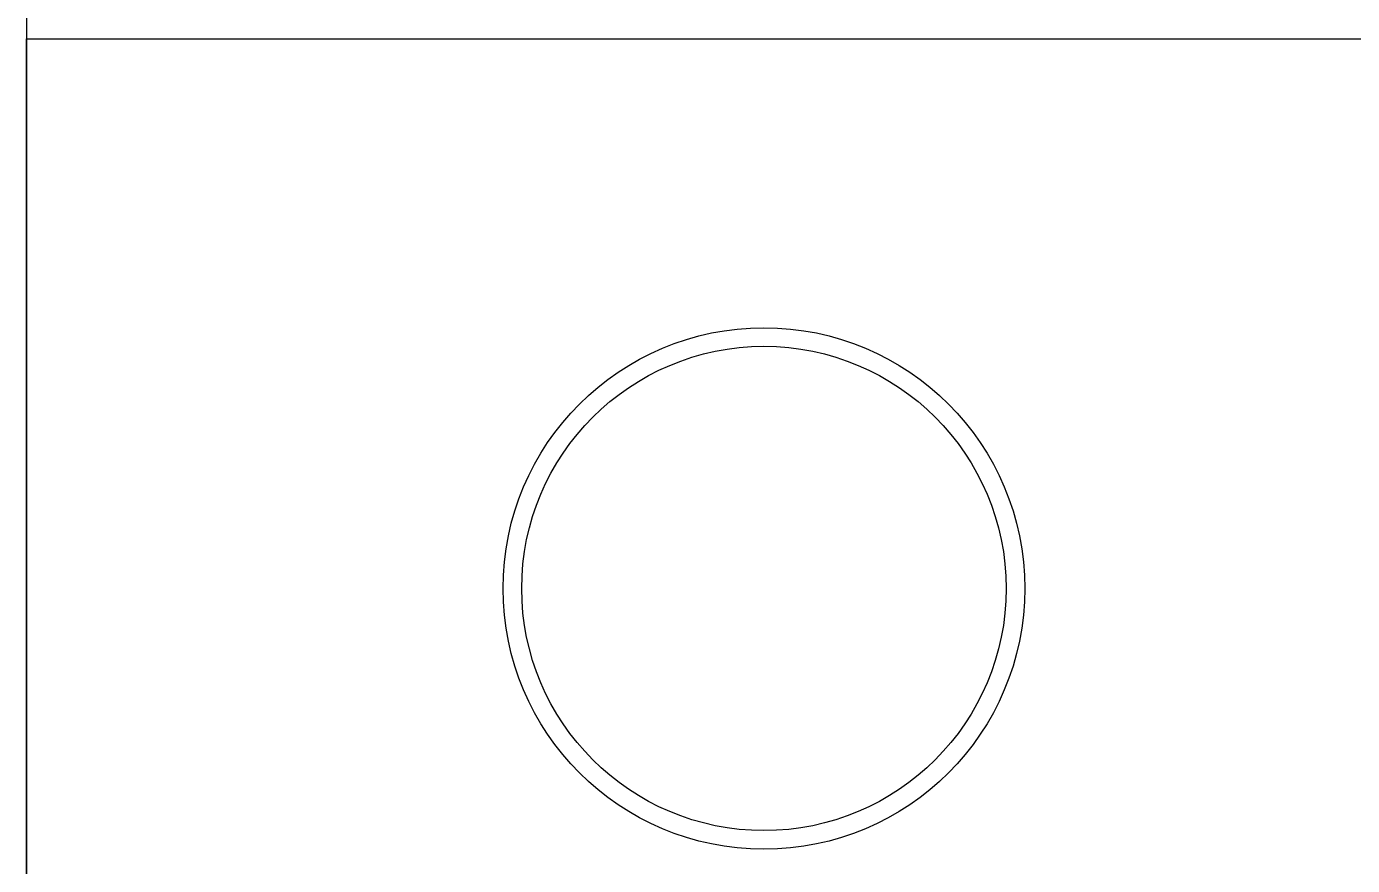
# Model space of a CAD drawing. Header units: millimetres. Extents: x -2143172 to 5255, y -610845 to 279739.
# Drawn here: x -1239891 to -1239179, y -25209 to -24758 of the extents above; entities that cross this region are included whole.
import ezdxf

# ---------------------------------------------------------------- set-up
doc = ezdxf.new("R2010")
doc.units = ezdxf.units.MM
doc.header["$LTSCALE"] = 30
doc.layers.get('0').update_dxf_attribs({"lineweight": 5})
for name, color, linetype, lineweight in [('72_EGR_BASE_TEXT', 7, 'Continuous', 5), ('LOADING', 163, 'Continuous', 5), ('NEW', 1, 'Continuous', 5), ('Walls', 32, 'Continuous', 5)]:
    doc.layers.add(name, color=color, linetype=linetype, lineweight=lineweight)
doc.styles.add('X3G_ENTITY_9EC9', font='swisscl.ttf', dxfattribs={"height": 0.2})

# ---------------------------------------------------------------- blocks, each defined once
blk = doc.blocks.new('*X49')
at = {"color": 0}
for p, q in [((13, 1), (13, 1)), ((13, 1), (13, 1)), ((13, 1), (13, 1)), ((13, 1), (13, 1)), ((13, 1), (13, 1)), ((13, 1), (13, 1)), ((13, 1), (13, 1)), ((13, 1), (13, 1)), ((13, 1), (13, 1)), ((13, 1), (13, 1)), ((13, 1), (13, 1)), ((13, 1), (13, 1)), ((13, 1), (13, 1)), ((13, 1), (13, 1)), ((13, 1), (13, 1)), ((13, 1), (14, 1)), ((13, 1), (14, 1)), ((13, 1), (14, 1)), ((13, 1), (13, 1)), ((13, 1), (13, 1)), ((13, 1), (13, 1)), ((13, 1), (13, 1)), ((13, 1), (13, 1)), ((13, 1), (13, 1)), ((13, 1), (13, 1)), ((13, 1), (13, 1)), ((13, 1), (13, 1)), ((13, 1), (13, 1)), ((13, 1), (13, 1)), ((13, 1), (13, 1)), ((13, 1), (13, 1)), ((13, 1), (13, 1)), ((13, 1), (13, 1)), ((13, 1), (13, 1)), ((13, 1), (13, 1)), ((13, 1), (13, 1)), ((13, 1), (13, 1)), ((13, 1), (13, 1)), ((13, 1), (13, 1)), ((13, 1), (13, 1)), ((13, 1), (13, 1)), ((13, 1), (13, 1)), ((13, 1), (13, 1)), ((13, 1), (13, 1)), ((13, 1), (13, 1)), ((13, 1), (13, 1)), ((13, 1), (13, 1)), ((13, 1), (13, 1)), ((13, 1), (13, 1)), ((13, 1), (13, 1)), ((13, 1), (13, 1)), ((13, 1), (13, 1)), ((13, 1), (13, 1)), ((13, 1), (13, 1)), ((13, 1), (13, 1)), ((13, 1), (13, 1)), ((13, 1), (13, 1)), ((13, 1), (13, 1)), ((13, 1), (13, 1)), ((13, 1), (13, 1)), ((13, 1), (13, 1)), ((13, 1), (13, 1)), ((13, 1), (13, 1)), ((13, 1), (13, 1)), ((13, 1), (13, 1)), ((13, 1), (13, 1)), ((13, 1), (13, 1)), ((13, 1), (13, 1)), ((13, 1), (13, 1)), ((13, 1), (13, 1)), ((13, 1), (13, 1)), ((13, 1), (13, 1)), ((13, 1), (13, 1)), ((13, 1), (13, 1)), ((13, 1), (13, 1)), ((13, 1), (13, 1)), ((13, 1), (13, 1)), ((13, 1), (13, 1)), ((13, 1), (13, 1)), ((13, 1), (13, 1)), ((13, 1), (13, 1)), ((13, 1), (13, 1)), ((13, 1), (13, 1)), ((13, 1), (13, 1)), ((13, 1), (13, 1)), ((13, 1), (13, 1)), ((13, 1), (13, 1)), ((13, 1), (13, 1)), ((13, 1), (13, 1)), ((13, 1), (13, 1)), ((13, 1), (13, 1)), ((13, 1), (13, 1)), ((13, 1), (13, 1)), ((13, 1), (13, 1)), ((13, 1), (13, 1)), ((13, 1), (13, 1)), ((13, 1), (13, 1)), ((13, 1), (13, 1)), ((13, 1), (13, 1)), ((13, 1), (13, 1)), ((13, 1), (13, 1)), ((13, 1), (13, 1)), ((13, 1), (13, 1)), ((13, 1), (13, 1)), ((13, 1), (13, 1)), ((13, 1), (13, 1)), ((13, 1), (13, 1)), ((13, 1), (13, 1)), ((13, 1), (13, 1)), ((13, 1), (13, 1)), ((13, 1), (13, 1)), ((13, 1), (13, 1)), ((13, 1), (13, 1)), ((13, 1), (13, 1)), ((13, 1), (13, 1)), ((13, 1), (13, 1)), ((13, 1), (13, 1)), ((13, 1), (13, 1)), ((13, 1), (13, 1)), ((13, 1), (13, 1)), ((13, 1), (13, 1)), ((13, 1), (13, 1)), ((13, 1), (13, 1)), ((13, 1), (14, 1)), ((13, 0), (13, 0)), ((13, 0), (13, 0)), ((13, 0), (13, 0)), ((13, 0), (13, 0)), ((13, 0), (13, 0)), ((13, 0), (13, 0)), ((13, 0), (13, 0)), ((13, 0), (13, 0)), ((13, 0), (13, 0)), ((13, 0), (13, 0)), ((13, 0), (13, 0)), ((13, 0), (13, 0)), ((13, 0), (13, 0)), ((13, 0), (13, 0)), ((13, 0), (13, 0)), ((13, 0), (13, 0)), ((13, 0), (13, 0)), ((13, 0), (13, 0)), ((13, 0), (13, 0)), ((13, 0), (13, 0)), ((13, 0), (13, 0)), ((13, 0), (13, 0)), ((13, 0), (13, 0)), ((13, 0), (13, 0)), ((13, 0), (13, 0)), ((13, 0), (13, 0)), ((13, 0), (13, 0)), ((13, 0), (13, 0)), ((13, 0), (13, 0)), ((13, 0), (13, 0)), ((13, 0), (13, 0)), ((13, 0), (13, 0)), ((13, 0), (13, 0)), ((13, 0), (13, 0)), ((13, 0), (13, 0)), ((13, 0), (13, 0)), ((13, 0), (13, 0)), ((13, 0), (13, 0)), ((13, 0), (13, 0)), ((13, 0), (13, 0)), ((13, 0), (13, 0)), ((13, 0), (13, 0)), ((13, 0), (13, 0)), ((13, 0), (13, 0)), ((13, 0), (13, 0)), ((13, 0), (13, 0)), ((13, 0), (13, 0)), ((13, 0), (13, 0)), ((13, 0), (14, 0)), ((13, 0), (14, 0)), ((13, 0), (13, 0)), ((13, 0), (14, 0)), ((14, 1), (14, 1)), ((14, 1), (14, 1)), ((14, 1), (14, 1)), ((14, 1), (14, 1)), ((14, 1), (14, 1)), ((14, 1), (14, 1)), ((14, 1), (14, 1)), ((14, 1), (14, 1)), ((14, 1), (14, 1)), ((14, 1), (14, 1)), ((14, 1), (14, 1)), ((14, 1), (14, 1)), ((14, 1), (14, 1)), ((14, 1), (14, 1)), ((14, 1), (14, 1)), ((14, 1), (14, 1)), ((14, 1), (14, 1)), ((14, 1), (14, 1)), ((14, 1), (14, 1)), ((14, 1), (14, 1)), ((14, 1), (14, 1)), ((14, 1), (14, 1)), ((14, 1), (14, 1)), ((14, 1), (14, 1)), ((14, 1), (14, 1)), ((14, 1), (14, 1)), ((14, 1), (14, 1)), ((14, 1), (14, 1)), ((14, 1), (14, 1)), ((14, 1), (14, 1)), ((14, 1), (14, 1)), ((14, 1), (14, 1)), ((14, 1), (14, 1)), ((14, 1), (14, 1)), ((14, 1), (14, 1)), ((14, 1), (14, 1)), ((14, 1), (14, 1)), ((14, 1), (14, 1)), ((14, 1), (14, 1)), ((14, 1), (14, 1)), ((14, 1), (14, 1)), ((14, 1), (14, 1)), ((14, 1), (14, 1)), ((14, 1), (14, 1)), ((14, 1), (14, 1)), ((14, 1), (14, 1)), ((14, 1), (14, 1)), ((14, 1), (14, 1)), ((14, 1), (14, 1)), ((14, 1), (14, 1)), ((14, 1), (14, 1)), ((14, 1), (14, 1)), ((14, 1), (14, 1)), ((14, 1), (14, 1)), ((14, 1), (14, 1)), ((14, 1), (14, 1)), ((14, 1), (14, 1)), ((14, 1), (14, 1)), ((14, 1), (14, 1)), ((14, 1), (14, 1)), ((14, 1), (14, 1)), ((14, 1), (14, 1)), ((14, 1), (14, 1)), ((14, 1), (14, 1)), ((14, 1), (14, 1)), ((14, 1), (14, 1)), ((14, 1), (14, 1)), ((14, 1), (14, 1)), ((14, 1), (14, 1)), ((14, 1), (14, 1)), ((14, 1), (14, 1)), ((14, 1), (14, 1)), ((14, 1), (14, 1)), ((14, 1), (14, 1)), ((14, 1), (14, 1)), ((14, 1), (14, 1)), ((14, 1), (14, 1)), ((14, 1), (14, 1)), ((14, 1), (14, 1)), ((14, 1), (14, 1)), ((14, 1), (14, 1)), ((14, 1), (14, 1)), ((14, 1), (14, 1)), ((14, 1), (14, 1)), ((14, 1), (14, 1)), ((14, 1), (14, 1)), ((14, 1), (14, 1)), ((14, 1), (14, 1)), ((14, 1), (14, 1)), ((14, 1), (14, 1)), ((14, 1), (14, 1)), ((14, 1), (14, 1)), ((14, 1), (14, 1)), ((14, 1), (14, 1)), ((14, 0), (14, 0)), ((14, 0), (14, 0)), ((14, 0), (14, 0)), ((14, 0), (14, 0)), ((14, 0), (14, 0)), ((14, 0), (14, 0)), ((14, 0), (14, 0)), ((14, 0), (14, 0)), ((14, 0), (14, 0)), ((14, 0), (14, 0)), ((14, 0), (14, 0)), ((14, 0), (14, 0)), ((14, 0), (14, 0)), ((14, 0), (14, 0)), ((14, 0), (14, 0)), ((14, 0), (14, 0)), ((14, 0), (14, 0)), ((14, 0), (14, 0)), ((14, 0), (14, 0)), ((14, 0), (14, 0)), ((14, 0), (14, 0)), ((14, 0), (14, 0)), ((14, 0), (14, 0)), ((14, 0), (14, 0)), ((14, 0), (14, 0)), ((14, 0), (14, 0)), ((14, 0), (14, 0)), ((14, 0), (14, 0)), ((14, 0), (14, 0)), ((14, 0), (14, 0)), ((14, 0), (14, 0)), ((14, 0), (14, 0)), ((14, 0), (14, 0)), ((14, 0), (14, 0)), ((14, 0), (14, 0)), ((14, 0), (14, 0)), ((14, 0), (14, 0)), ((14, 0), (14, 0)), ((14, 0), (14, 0)), ((14, 0), (14, 0)), ((14, 0), (14, 0)), ((14, 0), (14, 0)), ((14, 0), (14, 0)), ((14, 0), (14, 0)), ((14, 0), (14, 0)), ((14, 0), (14, 0)), ((14, 0), (14, 0)), ((14, 0), (14, 0)), ((13, 0), (13, 0)), ((13, 0), (14, 0)), ((13, 0), (13, 0)), ((13, 0), (14, 0)), ((13, 0), (13, 0)), ((13, 0), (14, 0)), ((13, 0), (13, 0)), ((13, 0), (13, 0)), ((13, 0), (13, 0)), ((13, 0), (13, 0)), ((13, 0), (14, 0)), ((13, 0), (13, 0)), ((13, 0), (14, 0)), ((13, 0), (13, 0)), ((13, 0), (14, 0)), ((13, 0), (13, 0)), ((13, 0), (14, 0)), ((13, 0), (13, 0)), ((13, 0), (14, 0)), ((13, 0), (13, 0)), ((13, 0), (14, 0)), ((13, 0), (13, 0)), ((13, 0), (14, 0)), ((13, 0), (13, 0)), ((13, 0), (13, 0)), ((13, 0), (13, 0)), ((13, 0), (14, 0)), ((13, 0), (13, 0)), ((13, 0), (14, 0)), ((13, 0), (13, 0)), ((13, 0), (14, 0)), ((13, 0), (13, 0)), ((13, 0), (14, 0)), ((13, 0), (13, 0)), ((13, 0), (13, 0)), ((13, 0), (13, 0)), ((13, 0), (13, 0)), ((13, 0), (13, 0)), ((13, 0), (13, 0)), ((13, 0), (13, 0)), ((13, 0), (13, 0)), ((13, 0), (13, 0)), ((13, 0), (13, 0)), ((13, 0), (13, 0)), ((13, 0), (13, 0)), ((13, 0), (13, 0)), ((13, 0), (13, 0)), ((13, 0), (13, 0)), ((13, 0), (13, 0)), ((13, 0), (13, 0)), ((13, 0), (13, 0)), ((13, 0), (13, 0)), ((13, 0), (13, 0)), ((13, 0), (13, 0)), ((13, 0), (13, 0)), ((13, 0), (13, 0)), ((13, 0), (13, 0)), ((13, 0), (13, 0)), ((13, 0), (13, 0)), ((13, 0), (13, 0)), ((13, 0), (13, 0)), ((13, 0), (13, 0)), ((13, 0), (13, 0)), ((13, 0), (13, 0)), ((13, -1), (13, -1)), ((13, -1), (13, -1)), ((13, -1), (13, -1)), ((13, -1), (13, -1)), ((13, -1), (13, -1)), ((13, -1), (14, -1)), ((13, -1), (13, -1)), ((14, 0), (14, 0)), ((14, 0), (14, 0)), ((14, 0), (14, 0)), ((14, 0), (14, 0)), ((14, 0), (14, 0)), ((14, 0), (14, 0)), ((14, 0), (14, 0)), ((14, 0), (14, 0)), ((14, 0), (14, 0)), ((14, 0), (14, 0)), ((14, 0), (14, 0)), ((14, 0), (14, 0)), ((14, 0), (14, 0)), ((14, 0), (14, 0)), ((14, 0), (14, 0)), ((13, 0), (14, 0)), ((14, 0), (14, 0)), ((14, 0), (14, 0)), ((14, 0), (14, 0)), ((14, 0), (14, 0)), ((14, 0), (14, 0)), ((14, 0), (14, 0)), ((14, 0), (14, 0)), ((14, 0), (14, 0)), ((14, 0), (14, 0)), ((14, 0), (14, 0)), ((14, 0), (14, 0)), ((14, 0), (14, 0)), ((14, 0), (14, 0)), ((14, 0), (14, 0)), ((14, 0), (14, 0)), ((14, 0), (14, 0)), ((14, 0), (14, 0)), ((14, 0), (14, 0)), ((14, 0), (14, 0)), ((14, 0), (14, 0)), ((14, 0), (14, 0)), ((14, 0), (14, 0)), ((14, 0), (14, 0)), ((14, 0), (14, 0)), ((14, 0), (14, 0)), ((14, 0), (14, 0)), ((14, 0), (14, 0)), ((14, 0), (14, 0)), ((14, 0), (14, 0)), ((14, 0), (14, 0)), ((14, 0), (14, 0)), ((14, 0), (14, 0)), ((14, 0), (14, 0)), ((14, 0), (14, 0)), ((14, -1), (14, -1)), ((14, -1), (14, -1)), ((14, -1), (14, -1)), ((14, -1), (14, -1)), ((14, -1), (14, -1))]:
    blk.add_line(p, q, dxfattribs=at)
blk = doc.blocks.new('*X48')
at = {"color": 0}
for p, q in [((5, 3), (5, 3)), ((5, 3), (5, 3)), ((5, 3), (5, 3)), ((5, 3), (5, 3)), ((5, 3), (5, 3)), ((5, 3), (5, 3)), ((5, 3), (5, 3)), ((5, 3), (5, 3)), ((5, 3), (5, 3)), ((5, 3), (5, 3)), ((5, 3), (5, 3)), ((5, 3), (5, 3)), ((5, 3), (5, 3)), ((5, 3), (5, 3)), ((5, 3), (5, 3)), ((5, 3), (5, 3)), ((5, 3), (5, 3)), ((5, 3), (5, 3)), ((5, 3), (5, 3)), ((5, 3), (5, 3)), ((5, 3), (5, 3)), ((5, 3), (5, 3)), ((5, 3), (5, 3)), ((5, 3), (5, 3)), ((5, 3), (5, 3)), ((5, 3), (5, 3)), ((5, 3), (5, 3)), ((5, 3), (5, 3)), ((5, 3), (5, 3)), ((5, 3), (5, 3)), ((5, 3), (5, 3)), ((5, 3), (5, 3)), ((5, 3), (5, 3)), ((5, 3), (5, 3)), ((5, 3), (5, 3)), ((5, 3), (5, 3)), ((5, 3), (5, 3)), ((5, 3), (5, 3)), ((5, 3), (5, 3)), ((5, 3), (5, 3)), ((5, 3), (5, 3)), ((5, 3), (5, 3)), ((5, 3), (5, 3)), ((5, 3), (5, 3)), ((5, 3), (5, 3)), ((5, 3), (5, 3)), ((5, 3), (5, 3)), ((5, 3), (5, 3)), ((5, 3), (5, 3)), ((5, 3), (5, 3)), ((5, 3), (5, 3)), ((5, 3), (5, 3)), ((5, 3), (5, 3)), ((5, 3), (5, 3)), ((5, 3), (5, 3)), ((5, 3), (5, 3)), ((5, 3), (5, 3)), ((5, 3), (5, 3)), ((5, 3), (5, 3)), ((5, 3), (5, 3)), ((5, 3), (5, 3)), ((5, 3), (5, 3)), ((5, 3), (5, 3)), ((5, 3), (5, 3)), ((5, 3), (5, 3)), ((5, 3), (5, 3)), ((6, 3), (5, 3)), ((5, 3), (5, 3)), ((6, 3), (5, 3)), ((5, 3), (5, 3)), ((6, 3), (5, 3)), ((5, 3), (5, 3)), ((6, 3), (5, 3)), ((5, 3), (5, 3)), ((5, 3), (5, 3)), ((5, 3), (5, 3)), ((5, 3), (5, 3)), ((5, 3), (5, 3)), ((5, 3), (5, 3)), ((5, 3), (5, 3)), ((5, 3), (5, 3)), ((5, 3), (5, 3)), ((5, 3), (5, 3)), ((5, 3), (5, 3)), ((5, 3), (5, 3)), ((5, 3), (5, 3)), ((5, 3), (5, 3)), ((5, 3), (5, 3)), ((5, 3), (5, 3)), ((5, 3), (5, 3)), ((5, 3), (5, 3)), ((5, 3), (5, 3)), ((5, 3), (5, 3)), ((5, 3), (5, 3)), ((5, 3), (5, 3)), ((5, 3), (5, 3)), ((6, 3), (6, 3)), ((6, 3), (6, 3)), ((6, 3), (6, 3)), ((6, 3), (6, 3)), ((6, 3), (6, 3)), ((6, 3), (6, 3)), ((6, 3), (6, 3)), ((6, 3), (6, 3)), ((6, 3), (6, 3)), ((6, 3), (6, 3)), ((6, 3), (6, 3)), ((6, 3), (6, 3)), ((6, 3), (6, 3)), ((6, 3), (6, 3)), ((6, 3), (6, 3)), ((6, 3), (6, 3)), ((6, 3), (6, 3)), ((6, 3), (6, 3)), ((6, 3), (6, 3)), ((6, 3), (6, 3)), ((6, 3), (6, 3)), ((6, 3), (6, 3)), ((6, 3), (6, 3)), ((6, 3), (6, 3)), ((6, 3), (6, 3)), ((6, 3), (6, 3)), ((6, 3), (6, 3)), ((6, 3), (6, 3)), ((6, 3), (6, 3)), ((6, 3), (6, 3)), ((6, 3), (6, 3)), ((6, 3), (6, 3)), ((6, 3), (6, 3)), ((6, 3), (6, 3)), ((6, 3), (6, 3)), ((6, 3), (6, 3)), ((6, 3), (6, 3)), ((6, 3), (6, 3)), ((6, 3), (6, 3)), ((6, 3), (6, 3)), ((6, 3), (6, 3)), ((6, 3), (6, 3)), ((6, 3), (6, 3)), ((6, 3), (6, 3)), ((6, 3), (6, 3)), ((6, 3), (6, 3)), ((6, 3), (6, 3)), ((6, 3), (6, 3)), ((6, 3), (6, 3)), ((6, 3), (6, 3)), ((6, 3), (6, 3)), ((6, 3), (6, 3)), ((6, 3), (6, 3)), ((6, 3), (6, 3)), ((6, 3), (6, 3)), ((6, 3), (6, 3)), ((6, 3), (6, 3)), ((6, 3), (6, 3)), ((6, 3), (6, 3)), ((6, 3), (6, 3)), ((6, 3), (6, 3)), ((6, 3), (6, 3)), ((6, 3), (6, 3)), ((6, 3), (6, 3)), ((6, 3), (6, 3)), ((6, 3), (6, 3)), ((6, 3), (6, 3)), ((6, 3), (6, 3)), ((6, 3), (6, 3)), ((6, 3), (6, 3)), ((6, 3), (6, 3)), ((6, 3), (6, 3)), ((6, 3), (6, 3)), ((6, 3), (6, 3)), ((6, 3), (6, 3)), ((6, 3), (6, 3)), ((6, 3), (6, 3)), ((6, 3), (6, 3)), ((6, 3), (6, 3)), ((6, 3), (6, 3)), ((6, 3), (6, 3)), ((6, 3), (6, 3)), ((6, 3), (6, 3)), ((6, 3), (6, 3)), ((6, 3), (6, 3)), ((6, 3), (6, 3)), ((6, 3), (6, 3)), ((6, 3), (6, 3)), ((6, 3), (6, 3)), ((6, 3), (6, 3)), ((6, 3), (6, 3)), ((6, 3), (6, 3)), ((6, 3), (6, 3)), ((6, 3), (6, 3)), ((6, 3), (6, 3)), ((6, 3), (6, 3)), ((6, 3), (6, 3)), ((6, 3), (6, 3)), ((6, 3), (6, 3)), ((6, 3), (6, 3)), ((6, 3), (6, 3)), ((6, 3), (6, 3)), ((6, 3), (6, 3)), ((6, 3), (6, 3)), ((6, 3), (6, 3)), ((6, 3), (6, 3)), ((6, 3), (6, 3)), ((6, 3), (6, 3)), ((6, 3), (6, 3)), ((6, 3), (6, 3)), ((6, 3), (6, 3)), ((6, 3), (6, 3)), ((6, 3), (6, 3)), ((6, 3), (6, 3)), ((6, 3), (6, 3)), ((6, 3), (6, 3)), ((6, 3), (6, 3)), ((6, 3), (6, 3)), ((6, 3), (6, 3)), ((6, 3), (6, 3)), ((6, 3), (6, 3)), ((6, 3), (6, 3)), ((6, 3), (6, 3)), ((6, 3), (6, 3)), ((6, 3), (6, 3)), ((6, 3), (6, 3)), ((6, 3), (6, 3)), ((6, 3), (6, 3)), ((6, 3), (6, 3)), ((6, 3), (6, 3)), ((6, 3), (6, 3)), ((6, 3), (6, 3)), ((6, 3), (6, 3)), ((6, 3), (6, 3)), ((6, 3), (6, 3)), ((6, 3), (6, 3)), ((6, 3), (6, 3)), ((6, 3), (6, 3)), ((6, 3), (6, 3)), ((6, 3), (6, 3)), ((6, 3), (6, 3)), ((6, 3), (6, 3)), ((6, 3), (6, 3)), ((6, 3), (6, 3)), ((6, 3), (6, 3)), ((6, 3), (6, 3)), ((6, 3), (6, 3)), ((6, 3), (6, 3)), ((6, 3), (6, 3)), ((6, 3), (6, 3)), ((6, 3), (6, 3)), ((6, 3), (6, 3)), ((6, 3), (6, 3)), ((6, 3), (6, 3)), ((6, 3), (6, 3)), ((6, 3), (6, 3)), ((6, 3), (6, 3)), ((6, 3), (6, 3)), ((6, 3), (6, 3)), ((6, 3), (6, 3)), ((6, 3), (6, 3)), ((6, 3), (6, 3)), ((6, 3), (6, 3)), ((6, 3), (6, 3)), ((6, 3), (6, 3)), ((6, 3), (6, 3)), ((6, 3), (6, 3)), ((6, 3), (6, 3)), ((6, 3), (6, 3)), ((6, 3), (6, 3)), ((6, 3), (6, 3)), ((6, 3), (6, 3)), ((6, 3), (6, 3)), ((6, 3), (6, 3)), ((6, 3), (6, 3)), ((6, 3), (6, 3)), ((6, 3), (6, 3)), ((6, 3), (6, 3)), ((6, 3), (6, 3)), ((6, 3), (6, 3)), ((6, 3), (6, 3)), ((6, 3), (6, 3)), ((6, 3), (6, 3)), ((6, 3), (6, 3)), ((6, 3), (6, 3)), ((6, 3), (6, 3)), ((6, 3), (6, 3)), ((6, 3), (6, 3)), ((6, 3), (6, 3)), ((6, 3), (6, 3)), ((6, 3), (6, 3)), ((6, 3), (6, 3)), ((6, 3), (6, 3)), ((6, 3), (6, 3)), ((6, 3), (6, 3)), ((6, 3), (6, 3)), ((6, 3), (6, 3)), ((6, 3), (6, 3)), ((6, 3), (6, 3)), ((6, 3), (6, 3)), ((6, 3), (6, 3)), ((6, 3), (6, 3)), ((6, 3), (6, 3)), ((6, 3), (6, 3)), ((6, 3), (5, 3)), ((6, 3), (5, 3)), ((6, 3), (5, 3)), ((6, 3), (5, 3)), ((6, 3), (5, 3)), ((6, 3), (6, 3)), ((6, 3), (6, 3)), ((6, 3), (6, 3)), ((6, 3), (6, 3)), ((6, 3), (6, 3)), ((6, 3), (6, 3)), ((6, 3), (6, 3)), ((6, 3), (6, 3)), ((6, 3), (6, 3)), ((6, 3), (6, 3)), ((6, 3), (6, 3)), ((6, 3), (6, 3)), ((6, 3), (6, 3)), ((6, 3), (6, 3)), ((6, 3), (6, 3)), ((6, 3), (6, 3)), ((6, 3), (6, 3)), ((6, 3), (6, 3)), ((6, 3), (6, 3)), ((6, 3), (6, 3)), ((6, 3), (6, 3)), ((6, 3), (6, 3)), ((6, 3), (6, 3)), ((6, 3), (6, 3)), ((6, 3), (6, 3)), ((6, 3), (6, 3)), ((6, 3), (6, 3)), ((6, 3), (6, 3)), ((6, 3), (6, 3)), ((6, 3), (6, 3)), ((6, 3), (6, 3)), ((6, 3), (6, 3)), ((6, 3), (6, 3)), ((6, 3), (6, 3)), ((6, 3), (6, 3)), ((6, 3), (6, 3)), ((6, 3), (6, 3)), ((6, 3), (6, 3)), ((6, 3), (6, 3)), ((6, 3), (6, 3)), ((6, 3), (6, 3)), ((6, 3), (6, 3)), ((6, 3), (6, 3)), ((6, 3), (6, 3)), ((6, 3), (6, 3)), ((6, 3), (6, 3)), ((6, 3), (6, 3)), ((6, 3), (6, 3)), ((6, 3), (6, 3)), ((6, 3), (6, 3)), ((6, 3), (6, 3)), ((6, 3), (6, 3)), ((6, 3), (6, 3)), ((6, 3), (6, 3)), ((6, 3), (6, 3)), ((6, 3), (6, 3)), ((6, 3), (6, 3)), ((6, 3), (6, 3)), ((6, 3), (6, 3)), ((6, 3), (6, 3)), ((6, 3), (6, 3)), ((6, 3), (6, 3)), ((6, 3), (6, 3)), ((6, 3), (6, 3)), ((6, 3), (6, 3)), ((6, 3), (6, 3)), ((6, 3), (6, 3)), ((6, 3), (6, 3)), ((6, 3), (6, 3)), ((6, 3), (6, 3)), ((6, 3), (6, 3)), ((6, 3), (6, 3)), ((6, 3), (6, 3)), ((6, 3), (6, 3)), ((6, 3), (6, 3)), ((6, 3), (6, 3)), ((6, 3), (6, 3)), ((6, 3), (6, 3)), ((6, 3), (6, 3)), ((6, 3), (6, 3)), ((6, 3), (6, 3)), ((6, 3), (6, 3)), ((6, 3), (6, 3)), ((6, 3), (6, 3)), ((6, 3), (6, 3)), ((6, 3), (6, 3)), ((6, 3), (6, 3)), ((6, 3), (6, 3)), ((6, 3), (6, 3)), ((6, 3), (6, 3)), ((6, 3), (6, 3)), ((6, 3), (6, 3)), ((6, 3), (6, 3)), ((6, 3), (6, 3)), ((6, 3), (6, 3)), ((6, 3), (6, 3)), ((6, 3), (6, 3)), ((6, 3), (6, 3)), ((6, 3), (6, 3)), ((6, 3), (6, 3)), ((6, 3), (6, 3)), ((6, 3), (6, 3)), ((6, 3), (6, 3)), ((6, 3), (6, 3)), ((6, 3), (6, 3)), ((6, 3), (6, 3)), ((6, 3), (6, 3)), ((6, 3), (6, 3)), ((6, 3), (6, 3)), ((6, 3), (6, 3)), ((6, 3), (6, 3)), ((6, 3), (6, 3)), ((6, 3), (6, 3)), ((6, 3), (6, 3)), ((6, 3), (6, 3)), ((6, 3), (6, 3)), ((6, 3), (6, 3)), ((6, 3), (6, 3)), ((6, 3), (6, 3)), ((6, 3), (6, 3)), ((6, 3), (6, 3)), ((6, 3), (6, 3)), ((6, 3), (6, 3)), ((6, 3), (6, 3)), ((6, 3), (6, 3)), ((6, 3), (6, 3)), ((6, 3), (6, 3)), ((6, 3), (6, 3)), ((6, 3), (6, 3)), ((6, 3), (6, 3)), ((6, 3), (6, 3)), ((6, 3), (6, 3)), ((6, 3), (6, 3)), ((6, 3), (6, 3)), ((6, 3), (6, 3)), ((6, 3), (6, 3)), ((6, 3), (6, 3)), ((6, 3), (6, 3)), ((6, 3), (6, 3)), ((6, 3), (6, 3)), ((6, 3), (6, 3)), ((6, 3), (6, 3)), ((6, 3), (6, 3)), ((6, 3), (6, 3)), ((6, 3), (6, 3)), ((6, 3), (6, 3)), ((6, 3), (6, 3)), ((6, 3), (6, 3)), ((6, 3), (6, 3)), ((6, 3), (6, 3)), ((6, 3), (6, 3)), ((6, 3), (6, 3)), ((6, 3), (6, 3)), ((6, 3), (6, 3)), ((6, 3), (6, 3)), ((6, 3), (6, 3)), ((6, 3), (6, 3)), ((6, 3), (6, 3)), ((6, 3), (6, 3)), ((6, 3), (6, 3)), ((6, 3), (6, 3)), ((6, 3), (6, 3)), ((6, 3), (6, 3)), ((6, 3), (6, 3)), ((6, 3), (6, 3)), ((6, 3), (6, 3)), ((6, 3), (6, 3)), ((6, 3), (6, 3)), ((6, 3), (6, 3)), ((6, 3), (6, 3)), ((6, 3), (6, 3)), ((6, 3), (6, 3)), ((6, 3), (6, 3)), ((6, 3), (6, 3)), ((6, 3), (6, 3)), ((6, 3), (6, 3)), ((6, 3), (6, 3)), ((6, 3), (6, 3)), ((6, 3), (6, 3)), ((6, 3), (6, 3)), ((6, 3), (6, 3)), ((6, 3), (6, 3)), ((6, 3), (6, 3)), ((6, 3), (6, 3)), ((6, 3), (6, 3)), ((6, 3), (6, 3)), ((6, 3), (6, 3)), ((6, 3), (6, 3)), ((6, 3), (6, 3)), ((6, 3), (6, 3)), ((6, 3), (6, 3)), ((6, 3), (6, 3)), ((6, 3), (6, 3)), ((6, 3), (6, 3)), ((6, 3), (6, 3)), ((6, 3), (6, 3)), ((6, 3), (6, 3)), ((6, 3), (6, 3)), ((6, 3), (6, 3)), ((6, 3), (6, 3)), ((6, 3), (6, 3)), ((6, 3), (6, 3)), ((6, 3), (6, 3)), ((6, 3), (6, 3)), ((6, 3), (6, 3)), ((6, 3), (6, 3)), ((6, 3), (6, 3)), ((6, 3), (6, 3)), ((6, 3), (6, 3)), ((6, 3), (6, 3)), ((6, 3), (6, 3)), ((6, 3), (6, 3)), ((6, 3), (6, 3)), ((6, 3), (6, 3)), ((6, 3), (6, 3)), ((6, 3), (6, 3)), ((6, 3), (6, 3)), ((6, 3), (6, 3)), ((6, 3), (6, 3)), ((6, 3), (6, 3)), ((6, 3), (6, 3)), ((6, 3), (6, 3)), ((6, 3), (6, 3)), ((6, 3), (6, 3)), ((6, 3), (6, 3)), ((6, 3), (6, 3)), ((6, 3), (6, 3)), ((6, 3), (6, 3)), ((6, 3), (6, 3)), ((6, 3), (6, 3)), ((6, 3), (6, 3)), ((6, 3), (6, 3)), ((6, 3), (6, 3)), ((6, 3), (6, 3)), ((6, 3), (6, 3)), ((6, 3), (6, 3)), ((6, 3), (6, 3)), ((6, 3), (6, 3)), ((6, 3), (6, 3)), ((6, 3), (6, 3)), ((6, 3), (6, 3)), ((6, 3), (6, 3)), ((6, 3), (6, 3)), ((6, 3), (6, 3)), ((6, 3), (6, 3)), ((6, 3), (6, 3)), ((6, 3), (6, 3)), ((6, 3), (6, 3)), ((6, 3), (6, 3)), ((6, 3), (6, 3)), ((6, 3), (6, 3)), ((6, 3), (6, 3)), ((6, 3), (6, 3)), ((6, 3), (6, 3)), ((6, 3), (6, 3)), ((6, 3), (6, 3)), ((6, 3), (6, 3)), ((6, 3), (6, 3)), ((6, 3), (6, 3)), ((6, 3), (6, 3)), ((6, 3), (6, 3)), ((6, 3), (6, 3)), ((6, 3), (6, 3)), ((6, 3), (6, 3)), ((6, 3), (6, 3)), ((6, 3), (6, 3)), ((6, 3), (6, 3)), ((6, 3), (6, 3)), ((6, 3), (6, 3)), ((6, 3), (6, 3)), ((6, 3), (6, 3)), ((6, 3), (6, 3)), ((6, 3), (6, 3)), ((6, 3), (6, 3)), ((6, 3), (6, 3)), ((6, 3), (6, 3)), ((6, 3), (6, 3)), ((6, 3), (6, 3)), ((6, 3), (6, 3)), ((6, 3), (6, 3)), ((6, 3), (6, 3)), ((6, 3), (6, 3)), ((6, 3), (6, 3)), ((6, 3), (6, 3)), ((6, 3), (6, 3)), ((6, 3), (6, 3)), ((6, 3), (6, 3)), ((6, 3), (6, 3)), ((6, 3), (6, 3)), ((6, 3), (6, 3)), ((6, 3), (6, 3)), ((6, 3), (6, 3)), ((6, 3), (6, 3)), ((6, 3), (6, 3)), ((6, 3), (6, 3)), ((6, 3), (6, 3)), ((6, 3), (6, 3)), ((6, 3), (6, 3)), ((6, 3), (6, 3)), ((6, 3), (6, 3)), ((6, 3), (6, 3)), ((6, 3), (6, 3)), ((6, 3), (6, 3)), ((6, 3), (6, 3)), ((6, 3), (6, 3)), ((6, 3), (6, 3)), ((6, 3), (6, 3)), ((6, 3), (6, 3)), ((6, 3), (6, 3)), ((6, 3), (6, 3)), ((6, 3), (6, 3)), ((6, 3), (6, 3)), ((6, 3), (6, 3)), ((6, 3), (6, 3)), ((6, 3), (6, 3)), ((6, 3), (6, 3)), ((6, 3), (6, 3))]:
    blk.add_line(p, q, dxfattribs=at)
blk = doc.blocks.new('GF21043-P')
at = {"color": 0}
for p, q in [((0.8, 0.75), (-0.8, 0.75)), ((0.8, 0), (0.8, 0.75))]:
    blk.add_line(p, q, dxfattribs=at)
for points in [[(0.8, 0.75), (0.8, 0.75), (0.8, 0.75), (0.8, 0.75), (0.8, 0.75), (0.8, 0.75), (0.8, 0.75), (0.8, 0.75), (0.8, 0.75), (0.8, 0.75), (0.8, 0.75), (0.8, 0.75), (0.8, 0.75), (0.8, 0.75), (0.8, 0.75), (0.8, 0.75), (0.8, 0.75), (0.8, 0.75), (0.8, 0.75), (0.8, 0.75), (0.8, 0.75), (0.8, 0.75), (0.8, 0.75), (0.8, 0.75), (0.8, 0.75), (0.8, 0.75), (0.8, 0.75), (0.8, 0.75), (0.8, 0.75), (0.8, 0.75), (0.8, 0.75), (0.8, 0.75), (0.8, 0.75), (0.8, 0.75), (0.8, 0.75), (0.8, 0.75), (0.8, 0.75), (0.8, 0.75), (0.8, 0.75), (0.8, 0.75), (0.8, 0.75), (0.8, 0.75), (0.8, 0.75), (0.8, 0.75), (0.8, 0.75), (0.8, 0.75), (0.8, 0.75), (0.8, 0.75), (0.8, 0.75), (0.8, 0.75), (0.8, 0.75), (0.8, 0.75), (0.8, 0.75), (0.8, 0.75), (0.8, 0.75), (0.8, 0.75), (0.8, 0.75), (0.8, 0.75), (0.8, 0.75), (0.8, 0.75), (0.8, 0.75), (0.8, 0.75), (0.8, 0.75), (0.8, 0.75), (0.8, 0.75), (0.8, 0.75), (0.8, 0.75), (0.8, 0.75), (0.8, 0.75), (0.8, 0.75), (0.8, 0.75), (0.8, 0.75), (0.8, 0.75), (0.8, 0.75), (0.8, 0.75), (0.8, 0.75), (0.8, 0.75), (0.8, 0.75), (0.8, 0.75), (0.8, 0.75), (0.8, 0.75), (0.8, 0.75), (0.8, 0.75), (0.8, 0.75), (0.8, 0.75), (0.8, 0.75), (0.8, 0.75), (0.8, 0.75), (0.8, 0.75), (0.8, 0.75), (0.8, 0.75), (0.8, 0.75), (0.8, 0.75), (0.8, 0.75), (0.8, 0.75), (0.8, 0.75), (0.8, 0.75), (0.8, 0.75), (0.8, 0.75), (0.8, 0.75), (0.8, 0.75), (0.8, 0.75), (0.8, 0.75), (0.8, 0.75), (0.8, 0.75), (0.8, 0.75), (0.8, 0.75), (0.8, 0.75), (0.8, 0.75), (0.8, 0.75), (0.8, 0.75), (0.8, 0.75), (0.8, 0.75), (0.8, 0.75), (0.8, 0.75), (0.8, 0.75), (0.8, 0.75), (0.8, 0.75), (0.8, 0.75), (0.8, 0.75), (0.8, 0.75), (0.8, 0.75), (0.8, 0.75), (0.8, 0.75), (0.8, 0.75), (0.8, 0.75), (0.8, 0.75), (0.8, 0.75), (0.8, 0.75), (0.8, 0.75), (0.8, 0.75), (0.8, 0.75), (0.8, 0.75), (0.8, 0.75), (0.8, 0.75), (0.8, 0.75), (0.8, 0.75), (0.8, 0.75), (0.8, 0.75), (0.8, 0.75), (0.8, 0.75), (0.8, 0.75), (0.8, 0.75), (0.8, 0.75), (0.8, 0.75), (0.8, 0.75), (0.8, 0.75), (0.8, 0.75), (0.8, 0.75), (0.8, 0.75), (0.8, 0.75), (0.8, 0.75), (0.8, 0.75), (0.8, 0.75), (0.8, 0.75), (0.8, 0.75), (0.8, 0.75), (0.8, 0.75), (0.8, 0.75), (0.8, 0.75), (0.8, 0.75), (0.8, 0.75), (0.8, 0.75), (0.8, 0.75), (0.8, 0.75), (0.8, 0.75), (0.8, 0.75), (0.8, 0.75), (0.8, 0.75), (0.8, 0.75), (0.8, 0.75), (0.8, 0.75), (0.8, 0.75), (0.8, 0.75), (0.8, 0.75), (0.8, 0.75), (0.8, 0.75), (0.8, 0.75), (0.8, 0.75), (0.8, 0.75), (0.8, 0.75), (0.8, 0.75), (0.8, 0.75), (0.8, 0.75), (0.8, 0.75), (0.8, 0.75), (0.8, 0.75), (0.8, 0.75), (0.8, 0.75), (0.8, 0.75), (0.8, 0.75), (0.8, 0.75), (0.8, 0.75), (0.8, 0.75), (0.8, 0.75), (0.8, 0.75), (0.8, 0.75), (0.8, 0.75), (0.8, 0.75), (0.8, 0.75), (0.8, 0.75), (0.8, 0.75), (0.8, 0.75), (0.8, 0.75), (0.8, 0.75), (0.8, 0.75), (0.8, 0.75), (0.8, 0.75), (0.8, 0.75), (0.8, 0.75), (0.8, 0.75), (0.8, 0.75), (0.8, 0.75), (0.8, 0.75), (0.8, 0.75), (0.8, 0.75), (0.8, 0.75), (0.8, 0.75), (0.8, 0.75), (0.8, 0.75), (0.8, 0.75), (0.8, 0.75), (0.8, 0.75), (0.8, 0.75), (0.8, 0.75), (0.8, 0.75), (0.8, 0.75), (0.8, 0.75), (0.8, 0.75), (0.8, 0.75), (0.8, 0.75), (0.8, 0.75), (0.8, 0.75), (0.8, 0.75), (0.8, 0.75), (0.8, 0.75), (0.8, 0.75), (0.8, 0.75), (0.8, 0.75), (0.8, 0.75), (0.8, 0.75), (0.8, 0.75), (0.8, 0.75), (0.8, 0.75), (0.8, 0.75), (0.8, 0.75), (0.8, 0.75), (0.8, 0.75), (0.8, 0.75), (0.8, 0.75), (0.8, 0.75), (0.8, 0.75), (0.8, 0.75), (0.8, 0.75), (0.8, 0.75), (0.8, 0.75), (0.8, 0.75), (0.8, 0.75), (0.8, 0.75), (0.8, 0.75), (0.8, 0.75), (0.8, 0.75), (0.8, 0.75), (0.8, 0.75), (0.8, 0.75), (0.8, 0.75), (0.8, 0.75), (0.8, 0.75), (0.8, 0.75), (0.8, 0.75), (0.8, 0.75), (0.8, 0.75), (0.8, 0.75), (0.8, 0.75), (0.8, 0.75), (0.8, 0.75), (0.8, 0.75)], [(0.8, 0.75), (0.8, 0.75), (0.8, 0.75), (0.8, 0.75), (0.8, 0.75), (0.8, 0.75), (0.8, 0.75), (0.8, 0.75), (0.8, 0.75), (0.8, 0.75), (0.8, 0.75), (0.8, 0.75), (0.8, 0.75), (0.8, 0.75), (0.8, 0.75), (0.8, 0.75), (0.8, 0.75), (0.8, 0.75), (0.8, 0.75), (0.8, 0.75), (0.8, 0.75), (0.8, 0.75), (0.8, 0.75), (0.8, 0.75), (0.8, 0.75), (0.8, 0.75), (0.8, 0.75), (0.8, 0.75), (0.8, 0.75), (0.8, 0.75), (0.8, 0.75), (0.8, 0.75), (0.8, 0.75), (0.8, 0.75), (0.8, 0.75), (0.8, 0.75), (0.8, 0.75), (0.8, 0.75), (0.8, 0.75), (0.8, 0.75), (0.8, 0.75), (0.8, 0.75), (0.8, 0.75), (0.8, 0.75), (0.8, 0.75), (0.8, 0.75), (0.8, 0.75), (0.8, 0.75), (0.8, 0.75), (0.8, 0.75), (0.8, 0.75), (0.8, 0.75), (0.8, 0.75), (0.8, 0.75), (0.8, 0.75), (0.8, 0.75), (0.8, 0.75), (0.8, 0.75), (0.8, 0.75), (0.8, 0.75), (0.8, 0.75), (0.8, 0.75), (0.8, 0.75), (0.8, 0.75), (0.8, 0.75), (0.8, 0.75), (0.8, 0.75), (0.8, 0.75), (0.8, 0.75), (0.8, 0.75), (0.8, 0.75), (0.8, 0.75), (0.8, 0.75), (0.8, 0.75), (0.8, 0.75), (0.8, 0.75), (0.8, 0.75), (0.8, 0.75), (0.8, 0.75), (0.8, 0.75), (0.8, 0.75), (0.8, 0.75), (0.8, 0.75), (0.8, 0.75), (0.8, 0.75), (0.8, 0.75), (0.8, 0.75), (0.8, 0.75), (0.8, 0.75), (0.8, 0.75), (0.8, 0.75), (0.8, 0.75), (0.8, 0.75), (0.8, 0.75), (0.8, 0.75), (0.8, 0.75), (0.8, 0.75), (0.8, 0.75), (0.8, 0.75), (0.8, 0.75), (0.8, 0.75), (0.8, 0.75), (0.8, 0.75), (0.8, 0.75), (0.8, 0.75), (0.8, 0.75), (0.8, 0.75), (0.8, 0.75), (0.8, 0.75), (0.8, 0.75), (0.8, 0.75), (0.8, 0.75), (0.8, 0.75), (0.8, 0.75), (0.8, 0.75), (0.8, 0.75), (0.8, 0.75), (0.8, 0.75), (0.8, 0.75), (0.8, 0.75), (0.8, 0.75), (0.8, 0.75), (0.8, 0.75), (0.8, 0.75), (0.8, 0.75), (0.8, 0.75), (0.8, 0.75), (0.8, 0.75), (0.8, 0.75), (0.8, 0.75), (0.8, 0.75), (0.8, 0.75), (0.8, 0.75), (0.8, 0.75), (0.8, 0.75), (0.8, 0.75), (0.8, 0.75), (0.8, 0.75), (0.8, 0.75), (0.8, 0.75), (0.8, 0.75), (0.8, 0.75), (0.8, 0.75), (0.8, 0.75), (0.8, 0.75), (0.8, 0.75), (0.8, 0.75), (0.8, 0.75), (0.8, 0.75), (0.8, 0.75), (0.8, 0.75), (0.8, 0.75), (0.8, 0.75), (0.8, 0.75), (0.8, 0.75), (0.8, 0.75), (0.8, 0.75), (0.8, 0.75), (0.8, 0.75), (0.8, 0.75), (0.8, 0.75), (0.8, 0.75), (0.8, 0.75), (0.8, 0.75), (0.8, 0.75), (0.8, 0.75), (0.8, 0.75), (0.8, 0.75), (0.8, 0.75), (0.8, 0.75), (0.8, 0.75), (0.8, 0.75), (0.8, 0.75), (0.8, 0.75), (0.8, 0.75), (0.8, 0.75), (0.8, 0.75), (0.8, 0.75), (0.8, 0.75), (0.8, 0.75), (0.8, 0.75), (0.8, 0.75), (0.8, 0.75), (0.8, 0.75), (0.8, 0.75), (0.8, 0.75), (0.8, 0.75), (0.8, 0.75), (0.8, 0.75), (0.8, 0.75), (0.8, 0.75), (0.8, 0.75), (0.8, 0.75), (0.8, 0.75), (0.8, 0.75), (0.8, 0.75), (0.8, 0.75), (0.8, 0.75), (0.8, 0.75), (0.8, 0.75), (0.8, 0.75), (0.8, 0.75), (0.8, 0.75), (0.8, 0.75), (0.8, 0.75), (0.8, 0.75), (0.8, 0.75), (0.8, 0.75), (0.8, 0.75), (0.8, 0.75), (0.8, 0.75), (0.8, 0.75), (0.8, 0.75), (0.8, 0.75), (0.8, 0.75), (0.8, 0.75), (0.8, 0.75), (0.8, 0.75), (0.8, 0.75)], [(0.8, 0.75), (0.8, 0.75), (0.8, 0.75), (0.8, 0.75), (0.8, 0.75), (0.8, 0.75), (0.8, 0.75), (0.8, 0.75), (0.8, 0.75), (0.8, 0.75), (0.8, 0.75), (0.8, 0.75), (0.8, 0.75), (0.8, 0.75), (0.8, 0.75), (0.8, 0.75), (0.8, 0.75), (0.8, 0.75), (0.8, 0.75), (0.8, 0.75), (0.8, 0.75), (0.8, 0.75), (0.8, 0.75), (0.8, 0.75), (0.8, 0.75), (0.8, 0.75), (0.8, 0.75), (0.8, 0.75), (0.8, 0.75), (0.8, 0.75), (0.8, 0.75), (0.8, 0.75), (0.8, 0.75), (0.8, 0.75), (0.8, 0.75), (0.8, 0.75), (0.8, 0.75), (0.8, 0.75), (0.8, 0.75), (0.8, 0.75), (0.8, 0.75), (0.8, 0.75), (0.8, 0.75), (0.8, 0.75), (0.8, 0.75), (0.8, 0.75), (0.8, 0.75), (0.8, 0.75), (0.8, 0.75), (0.8, 0.75), (0.8, 0.75), (0.8, 0.75), (0.8, 0.75), (0.8, 0.75), (0.8, 0.75), (0.8, 0.75), (0.8, 0.75), (0.8, 0.75), (0.8, 0.75), (0.8, 0.75), (0.8, 0.75), (0.8, 0.75), (0.8, 0.75), (0.8, 0.75), (0.8, 0.75), (0.8, 0.75), (0.8, 0.75), (0.8, 0.75), (0.8, 0.75), (0.8, 0.75), (0.8, 0.75), (0.8, 0.75), (0.8, 0.75), (0.8, 0.75), (0.8, 0.75), (0.8, 0.75), (0.8, 0.75), (0.8, 0.75), (0.8, 0.75), (0.8, 0.75), (0.8, 0.75), (0.8, 0.75), (0.8, 0.75), (0.8, 0.75), (0.8, 0.75), (0.8, 0.75), (0.8, 0.75), (0.8, 0.75), (0.8, 0.75), (0.8, 0.75), (0.8, 0.75), (0.8, 0.75), (0.8, 0.75), (0.8, 0.75), (0.8, 0.75), (0.8, 0.75), (0.8, 0.75), (0.8, 0.75), (0.8, 0.75), (0.8, 0.75), (0.8, 0.75), (0.8, 0.75), (0.8, 0.75), (0.8, 0.75), (0.8, 0.75), (0.8, 0.75), (0.8, 0.75), (0.8, 0.75), (0.8, 0.75), (0.8, 0.75), (0.8, 0.75), (0.8, 0.75), (0.8, 0.75), (0.8, 0.75), (0.8, 0.75), (0.8, 0.75), (0.8, 0.75), (0.8, 0.75), (0.8, 0.75), (0.8, 0.75), (0.8, 0.75), (0.8, 0.75), (0.8, 0.75), (0.8, 0.75), (0.8, 0.75), (0.8, 0.75), (0.8, 0.75), (0.8, 0.75), (0.8, 0.75), (0.8, 0.75), (0.8, 0.75), (0.8, 0.75), (0.8, 0.75), (0.8, 0.75), (0.8, 0.75), (0.8, 0.75), (0.8, 0.75), (0.8, 0.75), (0.8, 0.75), (0.8, 0.75), (0.8, 0.75), (0.8, 0.75), (0.8, 0.75), (0.8, 0.75), (0.8, 0.75), (0.8, 0.75), (0.8, 0.75), (0.8, 0.75), (0.8, 0.75), (0.8, 0.75), (0.8, 0.75), (0.8, 0.75), (0.8, 0.75), (0.8, 0.75), (0.8, 0.75), (0.8, 0.75), (0.8, 0.75), (0.8, 0.75), (0.8, 0.75), (0.8, 0.75), (0.8, 0.75), (0.8, 0.75), (0.8, 0.75), (0.8, 0.75), (0.8, 0.75), (0.8, 0.75), (0.8, 0.75), (0.8, 0.75), (0.8, 0.75), (0.8, 0.75), (0.8, 0.75), (0.8, 0.75), (0.8, 0.75), (0.8, 0.75), (0.8, 0.75), (0.8, 0.75), (0.8, 0.75), (0.8, 0.75), (0.8, 0.75), (0.8, 0.75), (0.8, 0.75), (0.8, 0.75), (0.8, 0.75), (0.8, 0.75), (0.8, 0.75), (0.8, 0.75), (0.8, 0.75), (0.8, 0.75), (0.8, 0.75), (0.8, 0.75), (0.8, 0.75), (0.8, 0.75), (0.8, 0.75), (0.8, 0.75), (0.8, 0.75), (0.8, 0.75), (0.8, 0.75), (0.8, 0.75), (0.8, 0.75), (0.8, 0.75), (0.8, 0.75), (0.8, 0.75), (0.8, 0.75), (0.8, 0.75), (0.8, 0.75), (0.8, 0.75), (0.8, 0.75), (0.8, 0.75), (0.8, 0.75), (0.8, 0.75), (0.8, 0.75), (0.8, 0.75), (0.8, 0.75), (0.8, 0.75)]]:
    blk.add_lwpolyline(points, close=True, dxfattribs=at)
at = {"layer": 'NEW', "color": 0, "linetype": 'Continuous'}
for points in [[(0.8, 0.75), (0.8, 0.75), (0.8, 0.75), (0.8, 0.75), (0.8, 0.75), (0.8, 0.75), (0.8, 0.75), (0.8, 0.75), (0.8, 0.75), (0.8, 0.75)], [(0.8, 0.75), (0.8, 0.75), (0.8, 0.75), (0.8, 0.75), (0.8, 0.75), (0.8, 0.75), (0.8, 0.75), (0.8, 0.75), (0.8, 0.75)], [(0.8, 0.75), (0.8, 0.75), (0.8, 0.75), (0.8, 0.75), (0.8, 0.75), (0.8, 0.75), (0.8, 0.75), (0.8, 0.75), (0.8, 0.75), (0.8, 0.75), (0.8, 0.75), (0.8, 0.75), (0.8, 0.75), (0.8, 0.75), (0.8, 0.75), (0.8, 0.75), (0.8, 0.75), (0.8, 0.75)], [(0.8, 0.75), (0.8, 0.75), (0.8, 0.75), (0.8, 0.75), (0.8, 0.75), (0.8, 0.75), (0.8, 0.75)], [(0.8, 0.75), (0.8, 0.75), (0.8, 0.75), (0.8, 0.75), (0.8, 0.75), (0.8, 0.75), (0.8, 0.75), (0.8, 0.75), (0.8, 0.75), (0.8, 0.75), (0.8, 0.75), (0.8, 0.75), (0.8, 0.75), (0.8, 0.75), (0.8, 0.75)], [(0.8, 0.75), (0.8, 0.75), (0.8, 0.75), (0.8, 0.75), (0.8, 0.75), (0.8, 0.75), (0.8, 0.75), (0.8, 0.75), (0.8, 0.75), (0.8, 0.75)], [(0.8, 0.75), (0.8, 0.75), (0.8, 0.75), (0.8, 0.75), (0.8, 0.75), (0.8, 0.75), (0.8, 0.75), (0.8, 0.75), (0.8, 0.75), (0.8, 0.75), (0.8, 0.75), (0.8, 0.75)], [(0.8, 0.75), (0.8, 0.75), (0.8, 0.75), (0.8, 0.75), (0.8, 0.75), (0.8, 0.75), (0.8, 0.75), (0.8, 0.75), (0.8, 0.75), (0.8, 0.75)], [(0.8, 0.75), (0.8, 0.75), (0.8, 0.75), (0.8, 0.75), (0.8, 0.75), (0.8, 0.75), (0.8, 0.75), (0.8, 0.75), (0.8, 0.75), (0.8, 0.75)], [(0.8, 0.75), (0.8, 0.75), (0.8, 0.75), (0.8, 0.75), (0.8, 0.75), (0.8, 0.75), (0.8, 0.75), (0.8, 0.75)], [(0.8, 0.75), (0.8, 0.75), (0.8, 0.75), (0.8, 0.75), (0.8, 0.75), (0.8, 0.75), (0.8, 0.75), (0.8, 0.75), (0.8, 0.75), (0.8, 0.75), (0.8, 0.75), (0.8, 0.75), (0.8, 0.75), (0.8, 0.75), (0.8, 0.75), (0.8, 0.75), (0.8, 0.75), (0.8, 0.75), (0.8, 0.75), (0.8, 0.75), (0.8, 0.75), (0.8, 0.75), (0.8, 0.75), (0.8, 0.75), (0.8, 0.75), (0.8, 0.75), (0.8, 0.75), (0.8, 0.75), (0.8, 0.75), (0.8, 0.75), (0.8, 0.75), (0.8, 0.75), (0.8, 0.75), (0.8, 0.75), (0.8, 0.75), (0.8, 0.75), (0.8, 0.75), (0.8, 0.75), (0.8, 0.75), (0.8, 0.75), (0.8, 0.75), (0.8, 0.75), (0.8, 0.75), (0.8, 0.75), (0.8, 0.75), (0.8, 0.75), (0.8, 0.75), (0.8, 0.75), (0.8, 0.75), (0.8, 0.75), (0.8, 0.75), (0.8, 0.75), (0.8, 0.75), (0.8, 0.75), (0.8, 0.75), (0.8, 0.75), (0.8, 0.75), (0.8, 0.75), (0.8, 0.75), (0.8, 0.75), (0.8, 0.75), (0.8, 0.75), (0.8, 0.75), (0.8, 0.75), (0.8, 0.75), (0.8, 0.75), (0.8, 0.75), (0.8, 0.75), (0.8, 0.75), (0.8, 0.75), (0.8, 0.75), (0.8, 0.75), (0.8, 0.75), (0.8, 0.75), (0.8, 0.75), (0.8, 0.75), (0.8, 0.75), (0.8, 0.75), (0.8, 0.75), (0.8, 0.75), (0.8, 0.75), (0.8, 0.75), (0.8, 0.75), (0.8, 0.75), (0.8, 0.75), (0.8, 0.75), (0.8, 0.75), (0.8, 0.75), (0.8, 0.75), (0.8, 0.75), (0.8, 0.75), (0.8, 0.75), (0.8, 0.75), (0.8, 0.75), (0.8, 0.75), (0.8, 0.75), (0.8, 0.75), (0.8, 0.75), (0.8, 0.75), (0.8, 0.75), (0.8, 0.75), (0.8, 0.75), (0.8, 0.75), (0.8, 0.75), (0.8, 0.75), (0.8, 0.75), (0.8, 0.75), (0.8, 0.75), (0.8, 0.75), (0.8, 0.75), (0.8, 0.75)], [(0.8, 0.75), (0.8, 0.75), (0.8, 0.75), (0.8, 0.75), (0.8, 0.75), (0.8, 0.75), (0.8, 0.75), (0.8, 0.75), (0.8, 0.75), (0.8, 0.75), (0.8, 0.75), (0.8, 0.75), (0.8, 0.75), (0.8, 0.75), (0.8, 0.75), (0.8, 0.75), (0.8, 0.75)], [(0.8, 0.75), (0.8, 0.75), (0.8, 0.75), (0.8, 0.75), (0.8, 0.75), (0.8, 0.75), (0.8, 0.75)], [(0.8, 0.75), (0.8, 0.75), (0.8, 0.75), (0.8, 0.75), (0.8, 0.75), (0.8, 0.75), (0.8, 0.75), (0.8, 0.75), (0.8, 0.75), (0.8, 0.75), (0.8, 0.75), (0.8, 0.75), (0.8, 0.75), (0.8, 0.75), (0.8, 0.75), (0.8, 0.75), (0.8, 0.75), (0.8, 0.75), (0.8, 0.75), (0.8, 0.75), (0.8, 0.75), (0.8, 0.75), (0.8, 0.75), (0.8, 0.75), (0.8, 0.75), (0.8, 0.75), (0.8, 0.75), (0.8, 0.75), (0.8, 0.75), (0.8, 0.75), (0.8, 0.75), (0.8, 0.75), (0.8, 0.75), (0.8, 0.75), (0.8, 0.75), (0.8, 0.75), (0.8, 0.75), (0.8, 0.75), (0.8, 0.75), (0.8, 0.75), (0.8, 0.75), (0.8, 0.75), (0.8, 0.75), (0.8, 0.75), (0.8, 0.75), (0.8, 0.75), (0.8, 0.75), (0.8, 0.75), (0.8, 0.75), (0.8, 0.75), (0.8, 0.75), (0.8, 0.75), (0.8, 0.75), (0.8, 0.75), (0.8, 0.75), (0.8, 0.75), (0.8, 0.75), (0.8, 0.75), (0.8, 0.75), (0.8, 0.75), (0.8, 0.75), (0.8, 0.75), (0.8, 0.75), (0.8, 0.75), (0.8, 0.75), (0.8, 0.75), (0.8, 0.75), (0.8, 0.75), (0.8, 0.75), (0.8, 0.75), (0.8, 0.75), (0.8, 0.75), (0.8, 0.75), (0.8, 0.75), (0.8, 0.75), (0.8, 0.75), (0.8, 0.75), (0.8, 0.75), (0.8, 0.75), (0.8, 0.75), (0.8, 0.75), (0.8, 0.75), (0.8, 0.75), (0.8, 0.75), (0.8, 0.75), (0.8, 0.75), (0.8, 0.75), (0.8, 0.75), (0.8, 0.75)], [(0.8, 0.75), (0.8, 0.75), (0.8, 0.75), (0.8, 0.75), (0.8, 0.75), (0.8, 0.75), (0.8, 0.75), (0.8, 0.75), (0.8, 0.75), (0.8, 0.75), (0.8, 0.75), (0.8, 0.75), (0.8, 0.75), (0.8, 0.75), (0.8, 0.75), (0.8, 0.75), (0.8, 0.75), (0.8, 0.75), (0.8, 0.75), (0.8, 0.75), (0.8, 0.75), (0.8, 0.75), (0.8, 0.75), (0.8, 0.75), (0.8, 0.75), (0.8, 0.75), (0.8, 0.75), (0.8, 0.75), (0.8, 0.75), (0.8, 0.75), (0.8, 0.75), (0.8, 0.75), (0.8, 0.75), (0.8, 0.75), (0.8, 0.75), (0.8, 0.75), (0.8, 0.75), (0.8, 0.75), (0.8, 0.75), (0.8, 0.75), (0.8, 0.75), (0.8, 0.75), (0.8, 0.75), (0.8, 0.75), (0.8, 0.75), (0.8, 0.75), (0.8, 0.75), (0.8, 0.75), (0.8, 0.75), (0.8, 0.75), (0.8, 0.75), (0.8, 0.75), (0.8, 0.75), (0.8, 0.75)]]:
    blk.add_lwpolyline(points, dxfattribs=at)
at = {"color": 0}
for name, xscale, yscale, zscale in [('*X49', 5.5e-11, 5.5e-11, 5.5e-11), ('*X48', 8.59375e-11, 8.59375e-11, 8.59375e-11)]:
    blk.add_blockref(name, (0.8, 0.75), dxfattribs=dict(at, xscale=xscale, yscale=yscale, zscale=zscale))
blk = doc.blocks.new('WM00001-P')
blk.add_circle((0, 0), 0.14)
at = {"color": 8}
blk.add_circle((0, 0), 0.13, dxfattribs=at)

msp = doc.modelspace()

# ---------------------------------------------------------------- linework, layer by layer
at = {"layer": 'Walls'}
msp.add_line((-1239890.87, -22514.73), (-1239890.87, -26514.73), dxfattribs=at)

# ---------------------------------------------------------------- block references
at = {"layer": 'LOADING', "extrusion": (3.19512e-06, -6.18939e-17, 1), "xscale": -1000.000000000011, "yscale": 1000.000000000011, "zscale": 1000.000000000011}
msp.add_blockref('GF21043-P', (-1239090.87, -25514.73, -3.96), dxfattribs=at)
at = {"layer": 'LOADING', "extrusion": (2.26467e-18, -2.24019e-05, -1), "xscale": -1000, "yscale": 1000, "zscale": 1000, "rotation": 90}
msp.add_blockref('WM00001-P', (1239495.09, -25059.84, 0.69), dxfattribs=at)

# ---------------------------------------------------------------- texts
at = {"layer": '72_EGR_BASE_TEXT', "insert": (-1238137.86, -24109.42, 0), "char_height": 200, "width": 3432.0332, "attachment_point": 2, "style": 'X3G_ENTITY_9EC9'}
msp.add_mtext('{\\fSwis721 LtCn BT|b1|i0|c0|p34;NEPHROLOGY AND UROLOGY CONSULTATION / EXAMINATION ROOM}', dxfattribs=at)

doc.saveas('drawing.dxf')
